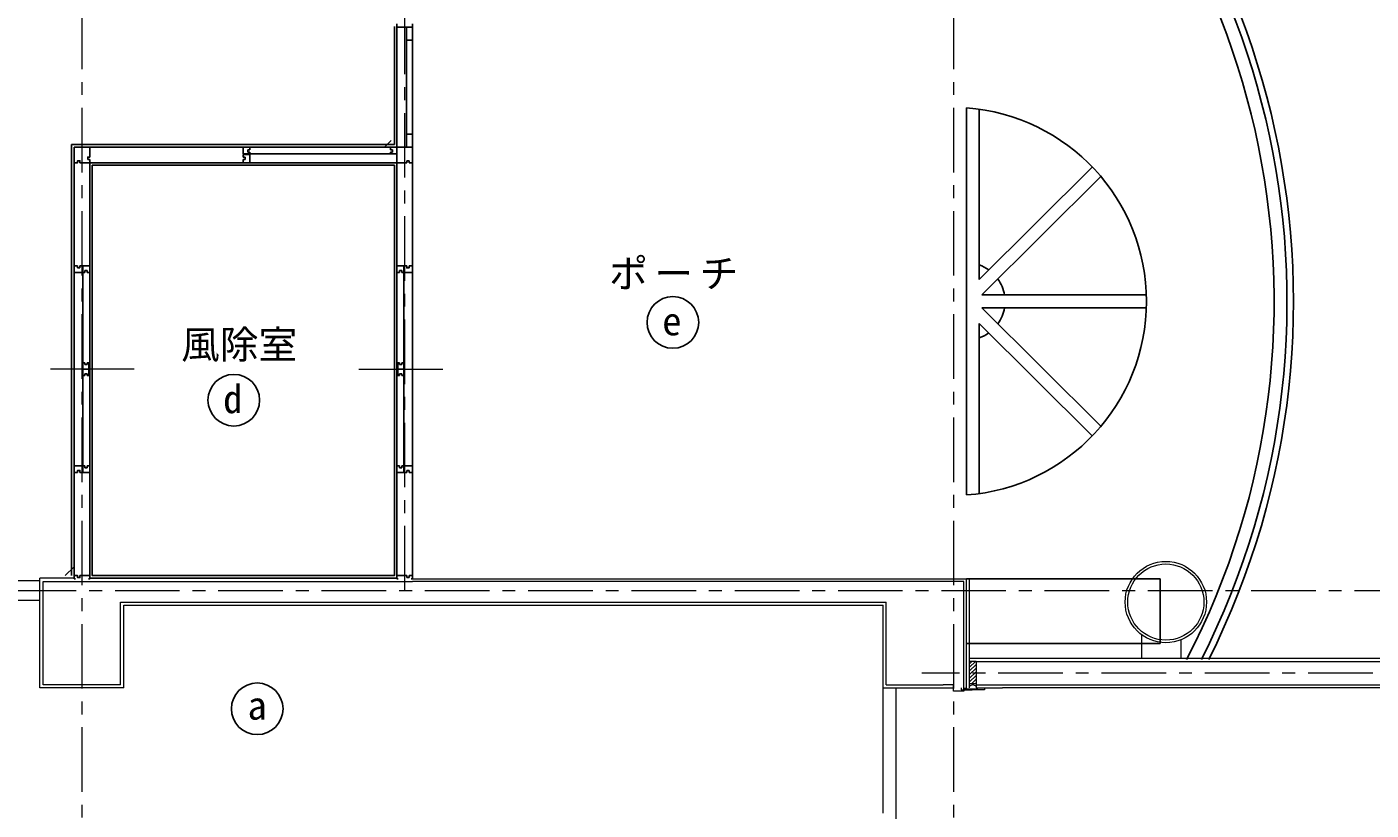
# Model space of a CAD drawing. Units: millimetres at full size, sheet at 1:100; details may follow other scales. Extents: x -23667 to 27051, y -14471 to 15029.
# Drawn here: x -449 to 9962, y -3913 to 2157 of the extents above; entities that cross this region are included whole.
import ezdxf
from ezdxf.enums import TextEntityAlignment as Align

# ---------------------------------------------------------------- set-up
doc = ezdxf.new("R2010")
doc.units = ezdxf.units.MM
doc.header["$LTSCALE"] = 100
doc.linetypes.add('CHAIN1', pattern=[8, 5, -1, 1, -1])
doc.linetypes.add('DASHED1', pattern=[1.8, 1.2, -0.6])
doc.layers.add('4-0', color=4, linetype='Continuous', lineweight=18)
for name, color, linetype in [('4-2', 7, 'Continuous'), ('4-7', 3, 'Continuous'), ('4-C', 7, 'Continuous'), ('C-C', 3, 'Continuous')]:
    doc.layers.add(name, color=color, linetype=linetype)
doc.styles.add('ＭＳ ゴシック', font='')
doc.styles.get('ＭＳ ゴシック').set_extended_font_data('MS Gothic')

msp = doc.modelspace()

# ---------------------------------------------------------------- linework, layer by layer
at = {"layer": '4-0', "linetype": 'CHAIN1'}
for p, q in [((-23.2, 10329.2), (-23.2, -9770.8)), ((6726.8, 10329.2), (6726.8, -9770.8)), ((2476.8, -2210.8), (2476.8, 2279.2)), ((-17366.7, -2210.8), (12374, -2210.8)), ((12374, -2850.8), (6481, -2850.8))]:
    msp.add_line(p, q, dxfattribs=at)
at = {"layer": '4-0'}
for p, q in [((382.3, -495.8), (-267.7, -495.8)), ((2121.3, -495.8), (2771.3, -495.8)), ((6726.8, -2045.8), (6726.8, -2085.8)), ((-323.2, -2940.8), (-323.2, -2140.8)), ((-323.2, -2140.8), (2536.8, -2140.8)), ((6806.8, -2140.8), (2536.8, -2140.8)), ((6806.8, -2990.8), (6806.8, -2140.8)), ((6826.8, -2120.6), (6851.8, -2120.6)), ((6826.8, -2120.8), (6986.8, -2120.8)), ((6826.8, -2940.6), (6826.8, -2120.8)), ((6851.8, -2965.6), (6851.8, -2120.8)), ((276.8, -2940.8), (276.8, -2300.8)), ((276.8, -2300.8), (6206.8, -2300.8)), ((6206.8, -2940.8), (6206.8, -2300.8)), ((8186.8, -2735.8), (8186.8, -2555.6)), ((8486.8, -2593.9), (8486.8, -2735.8)), ((6851.8, -2735.8), (11106.8, -2735.8)), ((6901.8, -2760.8), (6851.8, -2760.8)), ((6851.8, -2806.2), (6897.3, -2760.8)), ((6851.8, -2778), (6869, -2760.8)), ((6851.8, -2834.5), (6901.8, -2784.5)), ((6901.8, -2760.8), (11081.8, -2760.8)), ((6851.8, -2862.8), (6901.8, -2812.8)), ((6851.8, -2891.1), (6901.8, -2841.1)), ((6851.8, -2919.4), (6901.8, -2869.4)), ((6868.7, -2930.8), (6901.8, -2897.7)), ((276.8, -2940.8), (-323.2, -2940.8)), ((6206.8, -2940.8), (6646.8, -2940.8)), ((6726.8, -2940.8), (6646.8, -2940.8)), ((6726.8, -2990.8), (6726.8, -2940.8)), ((6916.8, -2975.8), (6806.8, -2975.8)), ((6851.8, -2930.8), (6901.8, -2930.8)), ((6897, -2930.8), (6901.8, -2926)), ((7081.8, -2940.8), (10901.8, -2940.8)), ((10876.8, -2965.8), (7106.8, -2965.8))]:
    msp.add_line(p, q, dxfattribs=at)
at = {"layer": '4-0', "color": 3}
for p, q in [((-348.2, -2135.8), (-5713.2, -2135.8)), ((-348.2, -2965.8), (-348.2, -2115.8)), ((-83.2, -2115.8), (-348.2, -2115.8)), ((2536.8, -2120.8), (6826.8, -2120.8)), ((6826.8, -2970.8), (6826.8, -2120.8)), ((-6228.2, -2285.8), (-348.2, -2285.8)), ((301.8, -2965.8), (301.8, -2325.8)), ((301.8, -2325.8), (6181.8, -2325.8)), ((6181.8, -2965.8), (6181.8, -2325.8)), ((301.8, -2965.8), (-348.2, -2965.8)), ((6181.8, -2965.8), (6726.8, -2965.8)), ((6181.8, -3935.8), (6181.8, -2965.8)), ((6281.8, -2970.8), (6281.8, -6675.8)), ((6806.8, -2990.8), (6726.8, -2990.8))]:
    msp.add_line(p, q, dxfattribs=at)
at = {"layer": '4-0'}
for points in [[(6901.8, -2760.8), (6901.8, -2940.8), (7081.8, -2940.8)], [(6786.8, -2965.8), (6786.8, -2980.8), (6871.8, -2980.8)], [(6966.8, -2965.8), (6966.8, -2980.8), (6871.8, -2980.8)], [(6901.8, -2940.8), (6901.8, -2965.8), (7106.8, -2965.8)]]:
    msp.add_lwpolyline(points, dxfattribs=at)
at = {"layer": '4-0', "color": 3}
msp.add_lwpolyline([(6826.8, -2970.8), (6806.8, -2970.8), (6806.8, -2990.8)], dxfattribs=at)
at = {"layer": '4-0'}
for radius in [315, 295]:
    msp.add_circle((8371.8, -2300.6), radius, dxfattribs=at)
msp.add_arc((6876.8, -2972.9), 30.3, 34.31911, 145.68089, dxfattribs=at)
at = {"layer": '4-2'}
for p, q in [((6826.8, 1529.2), (6826.8, -1470.8)), ((6926.8, 1518.5), (6926.8, 199.4)), ((7800.9, 1070.1), (6926.8, 199.4)), ((7871.5, 999.3), (6947.9, 79.2)), ((8221.7, 79.2), (6947.9, 79.2)), ((8221.7, -20.8), (6947.9, -20.8)), ((7871.5, -940.9), (6947.9, -20.8)), ((7800.9, -1011.7), (6926.8, -141)), ((6926.8, -141), (6926.8, -1460.2)), ((6826.8, -2120.8), (8326.8, -2120.8)), ((8326.8, -2620.8), (8326.8, -2120.8)), ((6826.8, -2620.8), (8326.8, -2620.8))]:
    msp.add_line(p, q, dxfattribs=at)
for centre, radius, start, end in [((3158.2, 29.2), 6201.5, 333.41855, 53.7313), ((3166.2, 29.2), 6143.5, 333.14743, 53.4265), ((3183, 29.2), 6026.7, 332.58364, 52.79912), ((6717.7, 29.2), 1504, 274.1594, 85.8406), ((6826.8, 29.2), 300, 54.48527, 70.52878), ((6826.8, 29.2), 300, 9.59407, 35.29713), ((6826.8, 29.2), 300, 324.70287, 350.40593), ((6826.8, 29.2), 300, 289.47122, 305.51473)]:
    msp.add_arc(centre, radius, start, end, dxfattribs=at)
at = {"layer": '4-7', "color": 4, "linetype": 'DASHED1'}
for p, q in [((56.8, 1082.9), (58.1, 1084.2)), ((2393.6, -2095.8), (2396.8, -2092.6))]:
    msp.add_line(p, q, dxfattribs=at)
at = {"layer": '4-C'}
for p, q in [((2396.8, 1244.2), (2396.8, 2159.2)), ((2416.8, 2154.2), (2416.8, 2179.2)), ((2416.8, 2154.2), (2416.8, 1104.2)), ((2536.8, 2154.2), (2416.8, 2154.2)), ((2491.8, 2154.2), (2491.8, 2054.2)), ((2536.8, 2179.2), (2536.8, 2154.2)), ((2536.8, 2154.2), (2536.8, 2054.2)), ((2491.8, 2054.2), (2491.8, 1324.2)), ((2491.8, 2054.2), (2536.8, 2054.2)), ((2536.8, 2054.2), (2536.8, 1324.2)), ((2491.8, 1324.2), (2491.8, 1224.2)), ((2536.8, 1324.2), (2491.8, 1324.2)), ((2536.8, 1324.2), (2536.8, 1224.2)), ((2396.8, 1244.2), (-103.2, 1244.2)), ((-103.2, -2095.8), (-103.2, 1244.2)), ((1226.8, 1224.2), (36.8, 1224.2)), ((36.8, 1148.2), (36.8, 1224.2)), ((1226.8, 1224.2), (1226.8, 1172.2)), ((1276.8, 1224.2), (1226.8, 1224.2)), ((1226.8, 1172.2), (1276.8, 1172.2)), ((1226.8, 1167.2), (1226.8, 1148.2)), ((1241.8, 1148.2), (1226.8, 1148.2)), ((1241.8, 1130.2), (1241.8, 1148.2)), ((1261.8, 1185.7), (1261.8, 1203.7)), ((1261.8, 1203.7), (1276.8, 1203.7)), ((1276.8, 1185.7), (1261.8, 1185.7)), ((2366.8, 1224.2), (1276.8, 1224.2)), ((1276.8, 1203.7), (1276.8, 1224.2)), ((1276.8, 1172.2), (1276.8, 1185.7)), ((1276.8, 1172.2), (2366.8, 1172.2)), ((2366.8, 1224.2), (2416.8, 1224.2)), ((2366.8, 1203.7), (2366.8, 1224.2)), ((2381.8, 1203.7), (2366.8, 1203.7)), ((2366.8, 1185.7), (2381.8, 1185.7)), ((2366.8, 1172.2), (2366.8, 1185.7)), ((2416.8, 1172.2), (2366.8, 1172.2)), ((2381.8, 1185.7), (2381.8, 1203.7)), ((2536.8, 1224.2), (2416.8, 1224.2)), ((2536.8, 1104.2), (2536.8, 1224.2)), ((-83.2, -2095.8), (-83.2, 1104.2)), ((36.8, 1130.2), (21.8, 1130.2)), ((36.8, 1104.2), (36.8, 1130.2)), ((36.8, 304.2), (36.8, 1104.2)), ((36.8, 1104.2), (2492.8, 1104.2)), ((56.8, 1084.2), (2396.8, 1084.2)), ((1226.8, 1130.2), (1241.8, 1130.2)), ((1226.8, 1130.2), (1226.8, 1104.2)), ((2396.8, -2095.8), (2396.8, 1084.2)), ((2416.8, 304.2), (2416.8, 1104.2)), ((2492.8, 1119.2), (2510.8, 1119.2)), ((2492.8, 1104.2), (2492.8, 1119.2)), ((2510.8, 1119.2), (2510.8, 1104.2)), ((2510.8, 1104.2), (2536.8, 1104.2)), ((2536.8, -2095.8), (2536.8, 1104.2)), ((-57.2, 304.2), (-83.2, 304.2)), ((-57.2, 304.2), (-57.2, 289.2)), ((-57.2, 289.2), (-39.2, 289.2)), ((-20.2, 304.2), (-39.2, 304.2)), ((-39.2, 289.2), (-39.2, 304.2)), ((-15.2, 304.2), (-15.2, 254.2)), ((36.8, 304.2), (-15.2, 304.2)), ((-15.2, 254.2), (-15.2, -445.8)), ((-15.2, 254.2), (-1.7, 254.2)), ((-1.7, 269.2), (16.3, 269.2)), ((-1.7, 254.2), (-1.7, 269.2)), ((16.3, 269.2), (16.3, 254.2)), ((16.3, 254.2), (36.8, 254.2)), ((36.8, 254.2), (36.8, 304.2)), ((36.8, -1245.8), (36.8, 254.2)), ((2416.8, 304.2), (2468.8, 304.2)), ((2416.8, 254.2), (2416.8, 304.2)), ((2416.8, -1245.8), (2416.8, 254.2)), ((2437.3, 254.2), (2416.8, 254.2)), ((2455.3, 269.2), (2437.3, 269.2)), ((2437.3, 269.2), (2437.3, 254.2)), ((2455.3, 254.2), (2455.3, 269.2)), ((2468.8, 254.2), (2455.3, 254.2)), ((2468.8, 304.2), (2468.8, 254.2)), ((2468.8, 254.2), (2468.8, -445.8)), ((2473.8, 254.2), (2473.8, 304.2)), ((2473.8, 304.2), (2492.8, 304.2)), ((2536.8, 254.2), (2473.8, 254.2)), ((2510.8, 304.2), (2536.8, 304.2)), ((-15.2, -445.8), (-1.7, -445.8)), ((-15.2, -495.8), (-15.2, -445.8)), ((-15.2, -495.8), (-15.2, -545.8)), ((29.8, -495.8), (-15.2, -495.8)), ((-1.7, -445.8), (-1.7, -460.8)), ((-1.7, -460.8), (16.3, -460.8)), ((16.3, -445.8), (29.8, -445.8)), ((16.3, -460.8), (16.3, -445.8)), ((29.8, -445.8), (29.8, -495.8)), ((29.8, -545.8), (29.8, -495.8)), ((2423.8, -445.8), (2423.8, -495.8)), ((2437.3, -445.8), (2423.8, -445.8)), ((2423.8, -495.8), (2468.8, -495.8)), ((2423.8, -545.8), (2423.8, -495.8)), ((2437.3, -460.8), (2437.3, -445.8)), ((2455.3, -460.8), (2437.3, -460.8)), ((2455.3, -445.8), (2455.3, -460.8)), ((2468.8, -445.8), (2455.3, -445.8)), ((2468.8, -495.8), (2468.8, -445.8)), ((2468.8, -495.8), (2468.8, -545.8)), ((-15.2, -1245.8), (-15.2, -545.8)), ((-15.2, -545.8), (-1.7, -545.8)), ((-1.7, -530.8), (16.3, -530.8)), ((-1.7, -545.8), (-1.7, -530.8)), ((16.3, -530.8), (16.3, -545.8)), ((16.3, -545.8), (29.8, -545.8)), ((2437.3, -545.8), (2423.8, -545.8)), ((2455.3, -530.8), (2437.3, -530.8)), ((2437.3, -530.8), (2437.3, -545.8)), ((2455.3, -545.8), (2455.3, -530.8)), ((2468.8, -545.8), (2455.3, -545.8)), ((2468.8, -1245.8), (2468.8, -545.8)), ((-83.2, -1245.8), (-20.2, -1245.8)), ((-20.2, -1245.8), (-20.2, -1295.8)), ((-15.2, -1245.8), (-1.7, -1245.8)), ((-15.2, -1295.8), (-15.2, -1245.8)), ((-1.7, -1245.8), (-1.7, -1260.8)), ((16.3, -1245.8), (36.8, -1245.8)), ((16.3, -1260.8), (16.3, -1245.8)), ((36.8, -1245.8), (36.8, -1295.8)), ((2416.8, -1245.8), (2416.8, -1295.8)), ((2437.3, -1245.8), (2416.8, -1245.8)), ((2437.3, -1260.8), (2437.3, -1245.8)), ((2455.3, -1245.8), (2455.3, -1260.8)), ((2468.8, -1245.8), (2455.3, -1245.8)), ((2468.8, -1295.8), (2468.8, -1245.8)), ((-57.2, -1295.8), (-83.2, -1295.8)), ((-20.2, -1295.8), (-39.2, -1295.8)), ((36.8, -1295.8), (-15.2, -1295.8)), ((-1.7, -1260.8), (16.3, -1260.8)), ((36.8, -2095.8), (36.8, -1295.8)), ((2416.8, -2095.8), (2416.8, -1295.8)), ((2416.8, -1295.8), (2468.8, -1295.8)), ((2455.3, -1260.8), (2437.3, -1260.8)), ((2473.8, -1295.8), (2492.8, -1295.8)), ((2492.8, -1280.8), (2492.8, -1295.8)), ((2510.8, -1280.8), (2492.8, -1280.8)), ((2510.8, -1295.8), (2510.8, -1280.8)), ((2510.8, -1295.8), (2536.8, -1295.8)), ((-73.2, -2120.8), (-83.2, -2120.8)), ((2416.8, -2115.8), (36.8, -2115.8)), ((2492.8, -2095.8), (2416.8, -2095.8)), ((2416.8, -2095.8), (2416.8, -2120.8)), ((2416.8, -2120.8), (2426.8, -2120.8)), ((2492.8, -2110.8), (2492.8, -2095.8)), ((2510.8, -2110.8), (2492.8, -2110.8)), ((2510.8, -2095.8), (2510.8, -2110.8)), ((2536.8, -2095.8), (2510.8, -2095.8)), ((2526.8, -2120.8), (2536.8, -2120.8)), ((2536.8, -2120.8), (2536.8, -2095.8))]:
    msp.add_line(p, q, dxfattribs=at)
at = {"layer": '4-C', "color": 4, "linetype": 'DASHED1'}
for p, q in [((2319.5, 1224.2), (2371.8, 1276.6)), ((-152, -2095.8), (-83.2, -2027))]:
    msp.add_line(p, q, dxfattribs=at)
at = {"layer": '4-C'}
for points in [[(36.8, 1104.2), (-39.2, 1104.2), (-39.2, 1119.2), (-57.2, 1119.2), (-57.2, 1104.2), (-83.2, 1104.2), (-83.2, 1224.2), (36.8, 1224.2)], [(21.8, 1130.2), (21.8, 1148.2), (36.8, 1148.2)], [(1276.8, 1104.2), (1276.8, 1167.2), (1226.8, 1167.2)], [(2396.8, -2095.8), (56.8, -2095.8), (56.8, 1084.2)], [(-83.2, 254.2), (-20.2, 254.2), (-20.2, 304.2)], [(2510.8, 304.2), (2510.8, 289.2), (2492.8, 289.2), (2492.8, 304.2)], [(2536.8, -1245.8), (2473.8, -1245.8), (2473.8, -1295.8)], [(-57.2, -1295.8), (-57.2, -1280.8), (-39.2, -1280.8), (-39.2, -1295.8)], [(-83.2, -2120.8), (-83.2, -2095.8), (-57.2, -2095.8), (-57.2, -2110.8), (-39.2, -2110.8), (-39.2, -2095.8), (36.8, -2095.8)], [(36.8, -2095.8), (36.8, -2120.8), (26.8, -2120.8)]]:
    msp.add_lwpolyline(points, dxfattribs=at)
at = {"layer": '4-C', "color": 3}
msp.add_circle((1334.4, -3127.6), 200, dxfattribs=at)
at = {"layer": 'C-C'}
for centre in [(4553.7, -133.6), (1153.2, -736.3)]:
    msp.add_circle(centre, 200, dxfattribs=at)

# ---------------------------------------------------------------- texts
at = {"layer": '4-0', "color": 3, "insert": (4059.8, 123.4), "char_height": 219.9, "attachment_point": 7, "style": 'ＭＳ ゴシック'}
msp.add_mtext('\\T1.17;ポーチ', dxfattribs=at)
at = {"layer": '4-C', "color": 3, "style": 'ＭＳ ゴシック'}
msp.add_text('風除室', height=219.9, dxfattribs=at).set_placement((744.9, -480.7), align=Align.BOTTOM_LEFT)
at = {"layer": '4-C', "style": 'ＭＳ ゴシック'}
msp.add_text('a', height=219.9, dxfattribs=at).set_placement((1259.4, -3277.6), align=Align.BOTTOM_LEFT)
at = {"layer": 'C-C', "color": 7, "style": 'ＭＳ ゴシック'}
for s, p in [('e', (4471.1, -299.6)), ('d', (1070.5, -902.3))]:
    msp.add_text(s, height=219.9, dxfattribs=at).set_placement(p, align=Align.BOTTOM_LEFT)

doc.saveas('drawing.dxf')
